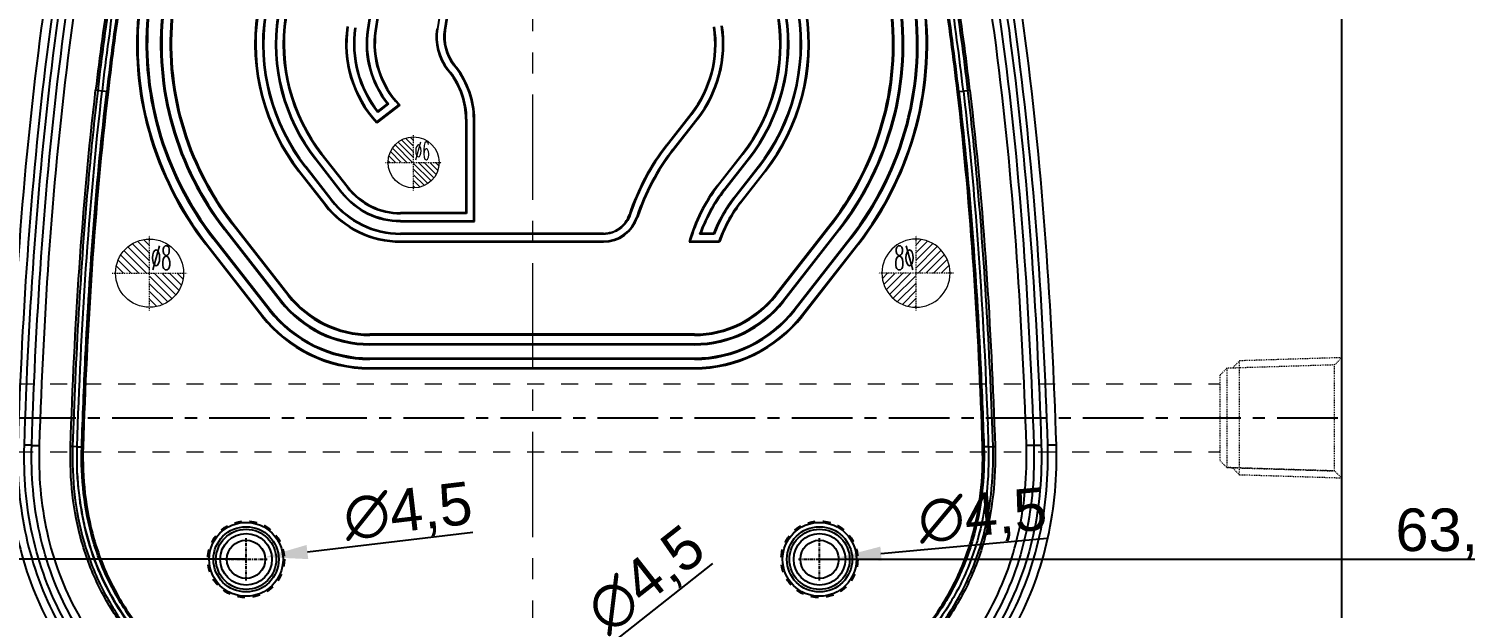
# Model space of a CAD drawing. Header units: millimetres. Extents: x 2660 to 3051, y 1419 to 1848.
# Drawn here: x 2744.9 to 2913.6, y 1564.4 to 1632.4 of the extents above; entities that cross this region are included whole.
import ezdxf

# ---------------------------------------------------------------- set-up
doc = ezdxf.new("R2010")
doc.units = ezdxf.units.MM
doc.linetypes.add('CENTER', pattern=[0.6, 0.375, -0.075, 0.075, -0.075])
doc.linetypes.add('HIDDEN', pattern=[0.2, 0.1, -0.1])
for name, color, linetype, lineweight in [('center', 1, 'CENTER', 9), ('cool', 153, 'HIDDEN', 9), ('epin', 13, 'Continuous', 9)]:
    doc.layers.add(name, color=color, linetype=linetype, lineweight=lineweight)
doc.layers.add('DEFAULT_2', color=8, linetype='HIDDEN')
doc.styles.get("Standard").update_dxf_attribs({"font": 'arial.ttf'})
doc.styles.add('TXT05', font='txt.shx', dxfattribs={"width": 0.5, "bigfont": 'gbcbig.shx'})
doc.dimstyles.new('副本 ISO-25-1', dxfattribs={"dimtxt": 5, "dimasz": 5, "dimexe": 0, "dimexo": 0, "dimgap": 0, "dimtad": 1, "dimtxsty": 'Standard', "dimcen": 0, "dimclrd": 4, "dimclre": 4, "dimclrt": 6, "dimazin": 0, "dimtfac": 1, "dimtofl": 0, "dimtmove": 0, "dimatfit": 3, "dimfxl": 0, "dimarcsym": 0})

# ---------------------------------------------------------------- blocks, each defined once
blk = doc.blocks.new('epin_ejp_8')
at = {"layer": 'epin'}
h = blk.add_hatch(dxfattribs=at)
h.set_pattern_fill('_ANSI31', color=123, scale=0.2, angle=90, style=0)
h.set_pattern_definition([(135, (-705.7219, 490.0809), (-0.4490128, -0.4490128), [])])
h.paths.add_polyline_path([(0, 4, 0.414214), (-4, 0), (0, 0)])
h.paths.add_polyline_path([(4, 0), (0, 0), (0, -4, 0.414214)])
at = {"layer": 'epin', "color": 1, "linetype": 'CENTER', "ltscale": 0.248791}
for p, q in [((0, -4.4), (0, 4.4)), ((-4.4, 0), (4.4, 0))]:
    blk.add_line(p, q, dxfattribs=at)
at = {"layer": 'epin'}
blk.add_circle((0, 0), 4, dxfattribs=at)
at = {"layer": 'epin', "color": 6, "style": 'TXT05', "width": 0.5}
blk.add_text('%%c8', height=2.8, dxfattribs=at).set_placement((0.16, 0.4))
blk = doc.blocks.new('epin_ejp_6')
at = {"layer": 'epin'}
h = blk.add_hatch(dxfattribs=at)
h.set_pattern_fill('_ANSI31', color=123, scale=0.15, angle=90, style=0)
h.set_pattern_definition([(135, (735.3002, 266.8078), (-0.3367596, -0.3367596), [])])
h.paths.add_polyline_path([(0, 3, 0.414214), (-3, 0), (0, 0)])
h.paths.add_polyline_path([(3, 0), (0, 0), (0, -3, 0.414214)])
at = {"layer": 'epin', "color": 1, "linetype": 'CENTER', "ltscale": 0.186593}
for p, q in [((0, -3.3), (0, 3.3)), ((-3.3, 0), (3.3, 0))]:
    blk.add_line(p, q, dxfattribs=at)
at = {"layer": 'epin'}
blk.add_circle((0, 0), 3, dxfattribs=at)
at = {"layer": 'epin', "color": 6, "style": 'TXT05', "width": 0.5}
blk.add_text('%%c6', height=2.1, dxfattribs=at).set_placement((0.12, 0.3))
blk = doc.blocks.new('cool_jt_f12')
at = {"layer": 'cool', "ltscale": 0.3}
for p, q in [((0, 7.0785), (0.856, 6.2225)), ((0, 7.0785), (12, 6.7035)), ((0.856, 6.2225), (0.856, -6.2225)), ((13.5, 5.827375), (0.856, 6.2225)), ((0.856, 6.2225), (13.5, 5.827375)), ((12, 6.7035), (12.856, 5.8475)), ((12, 6.7035), (12, -6.7035)), ((14.327375, 5), (13.5, 5.827375)), ((13.5, -5.827375), (13.5, 5.827375)), ((14.327375, -5), (14.327375, 5)), ((13.5, -5.827375), (14.327375, -5)), ((0.856, -6.2225), (0, -7.0785)), ((0, -7.0785), (12, -6.7035)), ((0.856, -6.2225), (13.5, -5.827375)), ((12, -6.7035), (12.856, -5.8475))]:
    blk.add_line(p, q, dxfattribs=at)
blk = doc.blocks.new('*D112')
at = {"color": 4, "linetype": 'Continuous', "lineweight": -2, "transparency": 16777216}
for p, q in [((2746.93, 1793.72), (2678.88, 1793.72)), ((2678.88, 1788.72), (2678.88, 1478.72)), ((2746.93, 1473.72), (2678.88, 1473.72))]:
    blk.add_line(p, q, dxfattribs=at)
at = {"color": 4, "transparency": 16777216}
for points in [[(2678.04, 1788.72), (2679.71, 1788.72), (2678.88, 1793.72)], [(2678.04, 1478.72), (2679.71, 1478.72), (2678.88, 1473.72)]]:
    blk.add_solid(points, dxfattribs=at)
at = {"layer": 'Defpoints', "color": 0, "transparency": 16777216}
for p in [(2746.93, 1793.72), (2678.88, 1473.72), (2746.93, 1473.72)]:
    blk.add_point(p, dxfattribs=at)
at = {"color": 6, "transparency": 16777216, "insert": (2676.32, 1646.54), "char_height": 5, "attachment_point": 5, "rotation": 90}
blk.add_mtext('320', dxfattribs=at)
blk = doc.blocks.new('*D113')
at = {"color": 4, "linetype": 'Continuous', "lineweight": -2, "transparency": 16777216}
blk.add_line((2864.52, 1572.58), (2845.02, 1570.78), dxfattribs=at)
at = {"color": 4, "transparency": 16777216}
blk.add_solid([(2844.95, 1571.61), (2845.1, 1569.95), (2840.04, 1570.32)], dxfattribs=at)
at = {"layer": 'Defpoints', "color": 0, "transparency": 16777216}
for p in [(2835.56, 1569.91), (2840.04, 1570.32)]:
    blk.add_point(p, dxfattribs=at)
at = {"color": 6, "transparency": 16777216, "insert": (2856.98, 1574.98), "char_height": 5, "attachment_point": 5, "rotation": 5.2681}
blk.add_mtext('∅4,5', dxfattribs=at)
blk = doc.blocks.new('*D114')
at = {"color": 4, "linetype": 'Continuous', "lineweight": -2, "transparency": 16777216}
blk.add_line((2825.23, 1569.61), (2809.84, 1557.51), dxfattribs=at)
at = {"color": 4, "transparency": 16777216}
blk.add_solid([(2809.32, 1558.17), (2810.35, 1556.85), (2805.9, 1554.42)], dxfattribs=at)
at = {"layer": 'Defpoints', "color": 0, "transparency": 16777216}
for p in [(2805.9, 1554.42), (2802.37, 1551.64)]:
    blk.add_point(p, dxfattribs=at)
at = {"color": 6, "transparency": 16777216, "insert": (2817.59, 1567.53), "char_height": 5, "attachment_point": 5, "rotation": 38.164}
blk.add_mtext('∅4,5', dxfattribs=at)
blk = doc.blocks.new('*D115')
at = {"color": 4, "linetype": 'Continuous', "lineweight": -2, "transparency": 16777216}
blk.add_line((2797.11, 1573.27), (2777.67, 1570.97), dxfattribs=at)
at = {"color": 4, "transparency": 16777216}
blk.add_solid([(2777.57, 1571.8), (2777.77, 1570.14), (2772.7, 1570.38)], dxfattribs=at)
at = {"layer": 'Defpoints', "color": 0, "transparency": 16777216}
for p in [(2768.23, 1569.85), (2772.7, 1570.38)]:
    blk.add_point(p, dxfattribs=at)
at = {"color": 6, "transparency": 16777216, "insert": (2789.51, 1575.48), "char_height": 5, "attachment_point": 5, "rotation": 6.7568}
blk.add_mtext('∅4,5', dxfattribs=at)
blk = doc.blocks.new('*D126')
at = {"color": 4, "linetype": 'Continuous', "lineweight": -2, "transparency": 16777216}
blk.add_line((2837.8, 1570.12), (2922.13, 1570.12), dxfattribs=at)
at = {"layer": 'Defpoints', "color": 0, "transparency": 16777216}
for p in [(2804.14, 1633.72), (2837.8, 1570.12), (2906.2, 1570.12)]:
    blk.add_point(p, dxfattribs=at)
at = {"color": 6, "transparency": 16777216, "insert": (2914.17, 1573.12), "char_height": 5, "attachment_point": 5}
blk.add_mtext('63,61', dxfattribs=at)
blk = doc.blocks.new('*D80')
at = {"color": 4, "linetype": 'Continuous', "lineweight": -2, "transparency": 16777216}
blk.add_line((2770.47, 1570.12), (2686.14, 1570.12), dxfattribs=at)
at = {"layer": 'Defpoints', "color": 0, "transparency": 16777216}
for p in [(2804.14, 1633.72), (2702.07, 1570.12), (2770.47, 1570.12)]:
    blk.add_point(p, dxfattribs=at)
at = {"color": 6, "transparency": 16777216, "insert": (2694.1, 1573.12), "char_height": 5, "attachment_point": 5}
blk.add_mtext('63,61', dxfattribs=at)
blk = doc.blocks.new('*D82')
at = {"color": 4, "linetype": 'Continuous', "lineweight": -2, "transparency": 16777216}
for p, q in [((2722.07, 1553.03), (2712.07, 1546.81)), ((2804.14, 1553.03), (2722.07, 1553.03)), ((2712.07, 1546.81), (2685.18, 1546.81))]:
    blk.add_line(p, q, dxfattribs=at)
at = {"layer": 'Defpoints', "color": 0, "transparency": 16777216}
for p in [(2804.14, 1633.72), (2804.14, 1553.03), (2702.07, 1546.81)]:
    blk.add_point(p, dxfattribs=at)
at = {"color": 6, "transparency": 16777216, "insert": (2693.63, 1549.81), "char_height": 5, "attachment_point": 5}
blk.add_mtext('80,69', dxfattribs=at)

msp = doc.modelspace()

# ---------------------------------------------------------------- linework, layer by layer
at = {"color": 7, "linetype": 'Continuous'}
for p, q in [((2899.135, 1499.721), (2899.135, 1767.721)), ((2784.809, 1632.3), (2784.723, 1632.313)), ((2785.63, 1632.176), (2785.716, 1632.163)), ((2792.94, 1632.407), (2792.853, 1632.421)), ((2793.759, 1632.279), (2793.846, 1632.266)), ((2794.822, 1628.187), (2794.891, 1628.241)), ((2795.123, 1627.801), (2794.826, 1628.182)), ((2794.891, 1628.241), (2795.193, 1627.855)), ((2795.193, 1627.855), (2795.123, 1627.801)), ((2794.099, 1627.622), (2794.168, 1627.676)), ((2794.401, 1627.236), (2794.099, 1627.622)), ((2794.168, 1627.676), (2794.47, 1627.29)), ((2794.47, 1627.29), (2794.401, 1627.236)), ((2753.54, 1625.107), (2752.805, 1625.193)), ((2754.264, 1625.022), (2753.574, 1625.103)), ((2854.005, 1625.022), (2855.465, 1625.193)), ((2788.531, 1623.459), (2785.811, 1621.361)), ((2785.821, 1621.48), (2788.399, 1623.469)), ((2787.191, 1623.584), (2785.937, 1622.617)), ((2785.952, 1622.739), (2787.066, 1623.599)), ((2796.275, 1621.791), (2796.275, 1610.8)), ((2796.275, 1621.791), (2796.363, 1621.791)), ((2796.363, 1621.791), (2796.363, 1610.712)), ((2797.193, 1609.882), (2797.193, 1621.791)), ((2797.193, 1621.791), (2797.28, 1621.791)), ((2797.28, 1609.795), (2797.28, 1621.791)), ((2819.83, 1618.751), (2822.722, 1622.453)), ((2822.791, 1622.399), (2819.899, 1618.697)), ((2820.553, 1618.186), (2823.445, 1621.888)), ((2823.514, 1621.834), (2820.622, 1618.132)), ((2822.722, 1622.453), (2822.791, 1622.399)), ((2823.445, 1621.888), (2823.514, 1621.834)), ((2779.296, 1617.696), (2779.365, 1617.75)), ((2782.373, 1613.758), (2779.296, 1617.696)), ((2779.365, 1617.75), (2782.442, 1613.812)), ((2819.899, 1618.697), (2819.83, 1618.751)), ((2820.622, 1618.132), (2820.553, 1618.186)), ((2825.848, 1614.049), (2828.741, 1617.751)), ((2828.81, 1617.697), (2825.918, 1613.995)), ((2828.741, 1617.751), (2828.81, 1617.697)), ((2780.472, 1612.274), (2777.395, 1616.212)), ((2777.396, 1616.212), (2777.465, 1616.266)), ((2777.465, 1616.266), (2780.541, 1612.328)), ((2778.573, 1617.132), (2778.643, 1617.186)), ((2781.65, 1613.194), (2778.573, 1617.132)), ((2778.643, 1617.186), (2781.719, 1613.248)), ((2826.571, 1613.484), (2829.464, 1617.186)), ((2829.533, 1617.132), (2826.64, 1613.43)), ((2827.749, 1612.564), (2830.641, 1616.265)), ((2830.711, 1616.211), (2827.818, 1612.51)), ((2829.464, 1617.186), (2829.533, 1617.132)), ((2830.641, 1616.265), (2830.711, 1616.211)), ((2776.673, 1615.647), (2776.742, 1615.701)), ((2779.749, 1611.709), (2776.673, 1615.647)), ((2776.742, 1615.701), (2779.819, 1611.763)), ((2828.472, 1611.999), (2831.364, 1615.701)), ((2831.433, 1615.647), (2828.541, 1611.945)), ((2831.364, 1615.701), (2831.433, 1615.647)), ((2781.719, 1613.248), (2781.65, 1613.194)), ((2782.442, 1613.812), (2782.373, 1613.758)), ((2825.918, 1613.995), (2825.849, 1614.049)), ((2826.64, 1613.43), (2826.571, 1613.484)), ((2779.819, 1611.763), (2779.749, 1611.709)), ((2780.541, 1612.328), (2780.472, 1612.274)), ((2827.818, 1612.51), (2827.749, 1612.564)), ((2828.541, 1611.945), (2828.472, 1611.999)), ((2768.832, 1609.521), (2768.929, 1609.597)), ((2775.41, 1601.102), (2768.832, 1609.521)), ((2768.929, 1609.597), (2775.507, 1601.178)), ((2788.619, 1610.712), (2788.619, 1610.8)), ((2796.275, 1610.8), (2788.619, 1610.8)), ((2796.363, 1610.712), (2788.619, 1610.712)), ((2788.619, 1609.795), (2788.619, 1609.882)), ((2788.619, 1609.882), (2797.193, 1609.882)), ((2788.619, 1609.795), (2797.28, 1609.795)), ((2796.363, 1610.712), (2796.275, 1610.8)), ((2797.193, 1609.882), (2797.28, 1609.795)), ((2815.558, 1610.571), (2815.474, 1610.598)), ((2816.346, 1610.311), (2816.429, 1610.284)), ((2832.599, 1601.178), (2839.177, 1609.597)), ((2839.274, 1609.521), (2832.696, 1601.102)), ((2839.177, 1609.597), (2839.274, 1609.521)), ((2766.615, 1607.789), (2766.712, 1607.864)), ((2773.193, 1599.369), (2766.615, 1607.789)), ((2766.712, 1607.864), (2773.29, 1599.445)), ((2767.944, 1608.827), (2768.04, 1608.903)), ((2774.522, 1600.408), (2767.944, 1608.827)), ((2768.04, 1608.903), (2774.618, 1600.483)), ((2788.619, 1608.3), (2788.619, 1608.388)), ((2812.42, 1608.388), (2788.619, 1608.388)), ((2812.42, 1608.3), (2788.619, 1608.3)), ((2812.42, 1608.388), (2812.42, 1608.3)), ((2825.418, 1608.3), (2823.729, 1608.3)), ((2825.358, 1608.388), (2823.854, 1608.388)), ((2825.358, 1608.388), (2825.418, 1608.3)), ((2833.488, 1600.483), (2840.066, 1608.902)), ((2840.162, 1608.827), (2833.584, 1600.408)), ((2834.816, 1599.445), (2841.394, 1607.864)), ((2841.491, 1607.789), (2834.913, 1599.369)), ((2840.066, 1608.902), (2840.162, 1608.827)), ((2841.394, 1607.864), (2841.491, 1607.789)), ((2765.74, 1607.105), (2765.823, 1607.17)), ((2772.318, 1598.686), (2765.74, 1607.105)), ((2765.823, 1607.17), (2772.401, 1598.751)), ((2788.619, 1607.383), (2788.619, 1607.47)), ((2788.619, 1607.47), (2812.42, 1607.47)), ((2788.619, 1607.383), (2812.42, 1607.383)), ((2812.42, 1607.47), (2812.42, 1607.383)), ((2822.478, 1607.383), (2826.057, 1607.383)), ((2822.594, 1607.47), (2825.994, 1607.47)), ((2825.994, 1607.47), (2826.057, 1607.383)), ((2835.705, 1598.751), (2842.283, 1607.17)), ((2842.366, 1607.105), (2835.788, 1598.686)), ((2842.283, 1607.17), (2842.366, 1607.105)), ((2775.507, 1601.178), (2775.41, 1601.102)), ((2832.696, 1601.102), (2832.599, 1601.178)), ((2773.29, 1599.445), (2773.193, 1599.369)), ((2774.618, 1600.483), (2774.522, 1600.408)), ((2833.584, 1600.408), (2833.488, 1600.483)), ((2834.913, 1599.369), (2834.816, 1599.445)), ((2772.401, 1598.751), (2772.318, 1598.686)), ((2835.788, 1598.686), (2835.705, 1598.751)), ((2784.993, 1596.428), (2784.993, 1596.551)), ((2823.113, 1596.551), (2784.993, 1596.551)), ((2823.113, 1596.428), (2784.993, 1596.428)), ((2823.113, 1596.551), (2823.113, 1596.428)), ((2784.993, 1595.3), (2784.993, 1595.423)), ((2784.993, 1595.423), (2823.113, 1595.423)), ((2823.113, 1595.3), (2784.993, 1595.3)), ((2823.113, 1595.423), (2823.113, 1595.3)), ((2784.993, 1593.614), (2784.993, 1593.737)), ((2784.993, 1593.737), (2823.113, 1593.737)), ((2823.113, 1593.614), (2784.993, 1593.614)), ((2784.993, 1592.504), (2784.993, 1592.609)), ((2784.993, 1592.609), (2823.113, 1592.609)), ((2784.993, 1592.504), (2823.113, 1592.504)), ((2823.113, 1593.737), (2823.113, 1593.614)), ((2823.113, 1592.609), (2823.113, 1592.504)), ((2745.3, 1583.499), (2746.17, 1583.475)), ((2750.093, 1583.349), (2749.855, 1583.356)), ((2750.629, 1583.331), (2750.093, 1583.349)), ((2750.629, 1583.331), (2751.165, 1583.317)), ((2751.165, 1583.317), (2751.324, 1583.312)), ((2857.641, 1583.336), (2856.947, 1583.313)), ((2857.675, 1583.337), (2858.177, 1583.35)), ((2858.177, 1583.35), (2858.415, 1583.358)), ((2862.97, 1583.498), (2862.1, 1583.469)), ((2864.612, 1583.551), (2865.616, 1583.578))]:
    msp.add_line(p, q, dxfattribs=at)
at = {"color": 1, "linetype": 'CENTER', "ltscale": 19}
msp.add_line((2709.135, 1586.721), (2899.135, 1586.721), dxfattribs=at)
at = {"color": 1, "linetype": 'CENTER'}
for p, q in [((2770.468, 1567.64), (2770.468, 1572.59)), ((2837.803, 1567.64), (2837.803, 1572.59)), ((2767.993, 1570.115), (2772.943, 1570.115)), ((2835.328, 1570.115), (2840.278, 1570.115))]:
    msp.add_line(p, q, dxfattribs=at)
at = {"color": 7, "linetype": 'Continuous'}
for centre, radius in [((2770.468, 1570.115), 4.336), ((2770.468, 1570.115), 3.834), ((2837.803, 1570.115), 4.336), ((2837.803, 1570.115), 3.834), ((2770.468, 1570.115), 3.534), ((2770.468, 1570.115), 3.032), ((2837.803, 1570.115), 3.534), ((2837.803, 1570.115), 3.032)]:
    msp.add_circle(centre, radius, dxfattribs=at)
at = {"color": 2, "linetype": 'Continuous'}
for centre in [(2770.468, 1570.115), (2837.803, 1570.115)]:
    msp.add_circle(centre, 2.25, dxfattribs=at)
at = {"color": 7, "linetype": 'Continuous'}
for centre, radius, start, end in [((3028.861, 1595.529), 246.894, 157.8871, 171.43195), ((3028.861, 1595.529), 246.807, 157.88703, 171.43195), ((3028.861, 1595.529), 245.977, 157.8863, 171.43195), ((3028.861, 1595.529), 245.889, 157.88621, 171.43195), ((3028.861, 1595.529), 238.787, 159.48505, 171.11579), ((3028.861, 1595.529), 237.957, 159.48505, 171.11579), ((3028.861, 1595.529), 237.869, 159.48505, 171.1151), ((3105.481, 1584.069), 355.065, 171.39658, 173.34903), ((3110.21, 1583.434), 359.598, 171.40915, 173.3357), ((3110.172, 1583.438), 358.488, 171.4091, 173.33581), ((3109.984, 1583.466), 358.139, 171.40903, 173.33677), ((2847.972, 1620.852), 94.202, 170.08691, 173.76145), ((2502.787, 1584.069), 353.598, 6.65089, 8.60338), ((2503.054, 1584.102), 353.487, 6.6506, 8.60456), ((2497.96, 1583.42), 359.163, 6.66462, 8.59061), ((2497.961, 1583.42), 359.699, 6.66464, 8.59065), ((2498.289, 1583.467), 359.605, 6.6633, 8.5911), ((2795.857, 1630.635), 38.219, 173.45351, 218.00015), ((2795.857, 1630.635), 38.114, 173.45996, 218.00015), ((2795.857, 1630.635), 37.109, 173.53132, 218.00015), ((2795.857, 1630.635), 36.986, 173.54024, 218.00015), ((2795.857, 1630.635), 35.422, 173.66026, 217.99987), ((2812.249, 1630.635), 34.172, 321.9997, 8.43815), ((2812.249, 1630.635), 34.295, 321.9997, 8.43033), ((2812.249, 1630.635), 35.3, 321.9997, 8.36791), ((2812.249, 1630.635), 35.422, 321.9997, 8.36047), ((2812.249, 1630.635), 36.986, 321.9997, 8.26898), ((2812.249, 1630.635), 37.109, 321.9997, 8.26204), ((2812.249, 1630.635), 38.114, 321.9997, 8.20651), ((2812.249, 1630.635), 38.219, 321.9997, 8.20082), ((2795.857, 1630.635), 35.3, 173.66896, 217.99971), ((2795.857, 1630.635), 34.295, 173.75111, 217.99986), ((2795.857, 1630.635), 34.172, 173.76145, 217.99986), ((2795.857, 1630.635), 24.345, 171.43195, 217.99957), ((2795.857, 1630.635), 24.257, 171.43195, 217.99957), ((2795.857, 1630.635), 23.428, 171.43195, 217.99979), ((2795.857, 1630.635), 23.34, 171.43195, 217.99979), ((2795.857, 1630.635), 21.933, 171.43195, 218.00029), ((2795.857, 1630.635), 21.845, 171.43195, 218.00029), ((2795.857, 1630.635), 21.016, 171.43195, 218.00029), ((2795.857, 1630.635), 20.928, 171.43195, 218.00029), ((2812.249, 1630.635), 20.928, 322.00049, 8.56805), ((2812.249, 1630.635), 21.016, 322.00049, 8.56805), ((2812.249, 1630.635), 21.845, 322.00023, 8.56805), ((2812.249, 1630.635), 21.933, 322.00023, 8.56805), ((2812.249, 1630.635), 23.34, 321.9997, 8.56805), ((2812.249, 1630.635), 23.428, 321.9997, 8.56805), ((2812.249, 1630.635), 24.257, 321.9997, 8.56805), ((2812.249, 1630.635), 24.345, 321.9997, 8.56805), ((2795.857, 1630.635), 13.672, 171.43195, 222.71227), ((2795.857, 1630.635), 13.584, 171.43195, 222.37361), ((2795.857, 1630.635), 12.755, 171.43195, 218.94882), ((2795.857, 1630.635), 12.667, 171.43195, 218.56088), ((2795.857, 1630.635), 11.26, 171.43195, 218.6745), ((2795.857, 1630.635), 11.172, 171.43195, 219.1326), ((2795.857, 1630.635), 10.343, 171.43195, 223.85863), ((2795.857, 1630.635), 10.255, 171.43195, 224.40533), ((2799.009, 1631.458), 6.231, 171.11579, 218.00002), ((2799.009, 1631.458), 6.143, 171.11579, 218.00002), ((2799.009, 1631.458), 5.314, 171.11579, 218.07273), ((2799.009, 1631.458), 5.226, 171.08444, 218.00002), ((2812.249, 1630.635), 13.29, 321.9997, 8.56805), ((2812.249, 1630.635), 13.378, 321.9997, 8.56805), ((2812.249, 1630.635), 14.207, 321.9997, 8.56805), ((2812.249, 1630.635), 14.295, 321.9997, 8.56805), ((2847.192, 1616.352), 94.026, 170.98299, 174.65962), ((2787.431, 1621.791), 9.761, 0, 38.00002), ((2787.431, 1621.791), 9.849, 0, 38.00002), ((2787.431, 1621.791), 8.844, 0, 38.00002), ((2787.431, 1621.791), 8.932, 0, 38.00002), ((2446.087, 1577.452), 411.412, 4.81797, 6.65169), ((2821.992, 1618.382), 36.303, 173.10644, 173.30041), ((2790.802, 1654.759), 31.383, 263.16286, 263.39191), ((2790.443, 1651.006), 27.613, 265.75486, 266.02821), ((2825.971, 1617.976), 40.303, 175.01278, 175.1821), ((2841.035, 1602.184), 26.91, 141.9997, 161.77865), ((2841.035, 1602.184), 26.822, 141.9997, 161.73477), ((2841.035, 1602.184), 25.993, 141.9997, 161.77865), ((2841.035, 1602.184), 25.905, 141.9997, 161.77865), ((2788.619, 1618.639), 8.844, 218.00029, 270), ((2788.619, 1618.639), 8.756, 218.00029, 270), ((2788.619, 1618.639), 7.927, 218.00029, 270), ((2788.619, 1618.639), 7.839, 218.00029, 270), ((2841.035, 1602.184), 19.272, 142.00011, 164.34925), ((2841.035, 1602.184), 19.184, 142.00011, 164.00341), ((2841.035, 1602.184), 18.355, 141.99998, 160.53513), ((2841.035, 1602.184), 18.267, 141.99998, 160.14551), ((2788.619, 1618.639), 11.256, 218.00002, 270), ((2788.619, 1618.639), 11.168, 218.00002, 270), ((2788.619, 1618.639), 10.339, 218.00002, 270), ((2788.619, 1618.639), 10.251, 218.00002, 270), ((2841.035, 1602.184), 16.86, 141.9997, 158.40917), ((2841.035, 1602.184), 16.772, 141.9997, 158.61276), ((2841.035, 1602.184), 15.943, 141.9997, 160.63334), ((2841.035, 1602.184), 15.855, 141.9997, 160.85782), ((2812.42, 1611.604), 4.133, 270, 341.77865), ((2812.42, 1611.604), 4.221, 270, 341.77865), ((2849.597, 1571.722), 44.8, 125.07287, 125.26768), ((2851.607, 1568.971), 48.208, 127.00181, 127.17473), ((2784.993, 1608.589), 12.161, 218.00002, 270), ((2784.993, 1608.589), 12.038, 218.00002, 270), ((2823.113, 1608.589), 12.038, 270, 321.9997), ((2823.113, 1608.589), 12.161, 270, 321.9997), ((2784.993, 1608.589), 14.975, 218.00015, 270), ((2784.993, 1608.589), 14.852, 218.00015, 270), ((2784.993, 1608.589), 13.288, 218.00002, 270), ((2784.993, 1608.589), 13.165, 218.00002, 270), ((2823.113, 1608.589), 13.165, 270, 321.9997), ((2823.113, 1608.589), 13.288, 270, 321.9997), ((2823.113, 1608.589), 14.852, 270, 321.9997), ((2823.113, 1608.589), 14.975, 270, 321.9997), ((2784.993, 1608.589), 16.085, 218.00015, 270), ((2784.993, 1608.589), 15.979, 218.00015, 270), ((2823.113, 1608.589), 15.979, 270, 321.9997), ((2823.113, 1608.589), 16.085, 270, 321.9997), ((2828.023, 1583.751), 29.621, 359.19584, 4.09189)]:
    msp.add_arc(centre, radius, start, end, dxfattribs=at)
for points, knots in [([(2742.654, 1583.578), (2742.918, 1591.503), (2743.696, 1607.35), (2746.01, 1631.049), (2749.866, 1654.56), (2753.626, 1670.017), (2755.962, 1677.607)], [0, 0, 0, 0, 0.2498245, 0.4997598, 0.7497842, 1, 1, 1, 1]), ([(2756.922, 1677.312), (2754.596, 1669.753), (2750.851, 1654.351), (2747.007, 1630.915), (2744.698, 1607.272), (2743.922, 1591.458), (2743.659, 1583.546)], [0, 0, 0, 0, 0.2498829, 0.4998602, 0.7498974, 1, 1, 1, 1]), ([(2744.43, 1583.525), (2744.693, 1591.414), (2745.467, 1607.187), (2747.767, 1630.773), (2751.601, 1654.163), (2755.338, 1669.538), (2757.66, 1677.085)], [0, 0, 0, 0, 0.2499499, 0.4999368, 0.7499503, 1, 1, 1, 1]), ([(2745.3, 1583.499), (2745.562, 1591.377), (2746.335, 1607.122), (2748.63, 1630.658), (2752.453, 1653.982), (2756.178, 1669.309), (2758.492, 1676.829)], [0, 0, 0, 0, 0.2501931, 0.50027, 0.7502379, 1, 1, 1, 1]), ([(2849.778, 1676.829), (2852.092, 1669.309), (2855.817, 1653.982), (2859.64, 1630.657), (2861.935, 1607.12), (2862.708, 1591.375), (2862.97, 1583.497)], [0, 0, 0, 0, 0.2497622, 0.4997301, 0.749807, 1, 1, 1, 1]), ([(2850.61, 1677.085), (2852.932, 1669.538), (2856.669, 1654.163), (2860.503, 1630.773), (2862.804, 1607.187), (2863.577, 1591.413), (2863.84, 1583.524)], [0, 0, 0, 0, 0.2500499, 0.5000634, 0.7500502, 1, 1, 1, 1]), ([(2864.612, 1583.55), (2864.348, 1591.462), (2863.572, 1607.275), (2861.263, 1630.917), (2857.419, 1654.352), (2853.674, 1669.754), (2851.348, 1677.312)], [0, 0, 0, 0, 0.2501028, 0.5001402, 0.7501183, 1, 1, 1, 1]), ([(2865.616, 1583.578), (2865.352, 1591.503), (2864.575, 1607.35), (2862.26, 1631.049), (2858.404, 1654.56), (2854.644, 1670.017), (2852.308, 1677.607)], [0, 0, 0, 0, 0.2498246, 0.4997603, 0.7497853, 1, 1, 1, 1]), ([(2759.324, 1676.573), (2757.015, 1669.069), (2753.301, 1653.777), (2749.489, 1630.509), (2747.202, 1607.033), (2746.432, 1591.33), (2746.17, 1583.475)], [0, 0, 0, 0, 0.2498415, 0.4998205, 0.7498726, 1, 1, 1, 1]), ([(2862.1, 1583.471), (2861.839, 1591.327), (2861.069, 1607.03), (2858.782, 1630.507), (2854.969, 1653.776), (2851.255, 1669.069), (2848.946, 1676.573)], [0, 0, 0, 0, 0.2501274, 0.5001795, 0.7501585, 1, 1, 1, 1]), ([(2753.042, 1625.166), (2752.635, 1621.695), (2751.202, 1607.791), (2750.442, 1593.824), (2750.093, 1583.349)], [0, 0, 0, 0, 0.2500385, 1, 1, 1, 1]), ([(2751.165, 1583.317), (2751.281, 1586.802), (2751.843, 1600.735), (2752.891, 1614.655), (2754.107, 1625.041)], [0, 0, 0, 0, 0.2500907, 1, 1, 1, 1]), ([(2854.163, 1625.041), (2855.379, 1614.655), (2856.427, 1600.735), (2856.989, 1586.803), (2857.105, 1583.318)], [0, 0, 0, 0, 0.7499093, 1, 1, 1, 1]), ([(2858.177, 1583.35), (2857.828, 1593.825), (2857.068, 1607.791), (2855.635, 1621.695), (2855.228, 1625.166)], [0, 0, 0, 0, 0.7499615, 1, 1, 1, 1]), ([(2812.407, 1608.388), (2812.743, 1608.388), (2813.418, 1608.49), (2814.331, 1608.952), (2815.057, 1609.671), (2815.37, 1610.279), (2815.474, 1610.598)], [0, 0, 0, 0, 0.2500099, 0.5, 0.7499905, 1, 1, 1, 1]), ([(2815.565, 1610.59), (2815.457, 1610.262), (2815.141, 1609.634), (2814.397, 1608.889), (2813.46, 1608.41), (2812.765, 1608.3), (2812.42, 1608.3)], [0, 0, 0, 0, 0.2500202, 0.5000078, 0.7499938, 1, 1, 1, 1]), ([(2742.654, 1583.578), (2742.554, 1579.92), (2743.158, 1572.537), (2746.983, 1562.078), (2753.65, 1553.167), (2762.295, 1546.273), (2772.068, 1541.229), (2782.471, 1537.771), (2793.212, 1535.678), (2800.496, 1535.156), (2804.135, 1535.156)], [0, 0, 0, 0, 0.1252955, 0.2507502, 0.3761515, 0.501302, 0.6261717, 0.7508367, 0.8753981, 1, 1, 1, 1]), ([(2743.659, 1583.546), (2743.561, 1579.97), (2744.149, 1572.763), (2747.881, 1562.558), (2754.392, 1553.861), (2762.861, 1547.112), (2772.472, 1542.154), (2782.733, 1538.744), (2793.343, 1536.677), (2800.54, 1536.161), (2804.135, 1536.161)], [0, 0, 0, 0, 0.1247956, 0.249324, 0.3738676, 0.4987206, 0.6238616, 0.7491906, 0.8746152, 1, 1, 1, 1]), ([(2804.135, 1536.933), (2800.607, 1536.933), (2793.546, 1537.436), (2783.13, 1539.445), (2773.04, 1542.767), (2763.549, 1547.593), (2755.147, 1554.207), (2748.644, 1562.767), (2744.903, 1572.857), (2744.334, 1579.99), (2744.43, 1583.525)], [0, 0, 0, 0, 0.1248303, 0.2496521, 0.3745252, 0.4994961, 0.6245838, 0.7497294, 0.8748769, 1, 1, 1, 1]), ([(2745.3, 1583.499), (2745.247, 1583.501), (2744.957, 1583.51), (2744.667, 1583.518), (2744.43, 1583.525)], [0, 0, 0, 0, 0.1834596, 1, 1, 1, 1]), ([(2804.135, 1537.804), (2800.645, 1537.803), (2793.658, 1538.301), (2783.354, 1540.288), (2773.386, 1543.569), (2764.034, 1548.323), (2755.785, 1554.812), (2749.419, 1563.188), (2745.761, 1573.056), (2745.206, 1580.035), (2745.3, 1583.499)], [0, 0, 0, 0, 0.1255462, 0.2511538, 0.3766455, 0.5018785, 0.626703, 0.7510762, 0.8753353, 1, 1, 1, 1]), ([(2746.17, 1583.475), (2746.078, 1580.065), (2746.624, 1573.194), (2750.253, 1563.485), (2756.564, 1555.273), (2764.711, 1548.934), (2773.92, 1544.298), (2783.721, 1541.098), (2793.844, 1539.16), (2800.707, 1538.674), (2804.135, 1538.674)], [0, 0, 0, 0, 0.1247709, 0.2492265, 0.3737449, 0.4985997, 0.623769, 0.7491376, 0.8745908, 1, 1, 1, 1]), ([(2774.082, 1548.523), (2770.628, 1550.04), (2765.618, 1552.803), (2759.812, 1557.661), (2756.046, 1561.925), (2753.068, 1566.778), (2751.026, 1572.095), (2749.945, 1577.68), (2749.804, 1581.468), (2749.855, 1583.356)], [0, 0, 0, 0, 0.2498218, 0.3748836, 0.4999125, 0.6249141, 0.749914, 0.874939, 1, 1, 1, 1]), ([(2750.093, 1583.349), (2750.043, 1581.472), (2750.188, 1577.707), (2751.257, 1572.15), (2753.294, 1566.861), (2756.262, 1562.035), (2760.015, 1557.801), (2765.781, 1552.983), (2770.754, 1550.245), (2774.178, 1548.741)], [0, 0, 0, 0, 0.1250853, 0.2501922, 0.3754329, 0.5006548, 0.6256857, 0.7507768, 1, 1, 1, 1]), ([(2750.653, 1580.218), (2750.628, 1580.736), (2750.61, 1581.774), (2750.615, 1582.812), (2750.629, 1583.331)], [0, 0, 0, 0, 0.5000002, 1, 1, 1, 1]), ([(2774.609, 1549.723), (2771.266, 1551.191), (2766.415, 1553.858), (2760.794, 1558.545), (2757.147, 1562.648), (2754.267, 1567.321), (2752.293, 1572.445), (2751.256, 1577.835), (2751.116, 1581.492), (2751.165, 1583.317)], [0, 0, 0, 0, 0.250409, 0.3756191, 0.5004532, 0.6252268, 0.7499866, 0.8748385, 1, 1, 1, 1]), ([(2751.324, 1583.312), (2751.275, 1581.497), (2751.41, 1577.854), (2752.449, 1572.483), (2754.419, 1567.372), (2757.298, 1562.714), (2760.935, 1558.627), (2766.533, 1553.975), (2771.352, 1551.326), (2774.673, 1549.868)], [0, 0, 0, 0, 0.1250437, 0.2500875, 0.3751095, 0.5001338, 0.6251719, 0.7502206, 1, 1, 1, 1]), ([(2804.135, 1535.156), (2807.775, 1535.156), (2815.058, 1535.678), (2825.799, 1537.771), (2836.202, 1541.229), (2845.975, 1546.273), (2854.62, 1553.167), (2861.287, 1562.079), (2865.113, 1572.537), (2865.716, 1579.92), (2865.616, 1583.578)], [0, 0, 0, 0, 0.124604, 0.2491655, 0.3738312, 0.4987025, 0.6238536, 0.749255, 0.874708, 1, 1, 1, 1]), ([(2804.135, 1536.161), (2807.73, 1536.161), (2814.928, 1536.677), (2825.538, 1538.744), (2835.8, 1542.155), (2845.411, 1547.113), (2853.88, 1553.863), (2860.391, 1562.561), (2864.122, 1572.766), (2864.709, 1579.974), (2864.611, 1583.55)], [0, 0, 0, 0, 0.125387, 0.2508117, 0.3761413, 0.5012838, 0.6261374, 0.7506809, 0.8752078, 1, 1, 1, 1]), ([(2863.84, 1583.524), (2863.936, 1579.989), (2863.367, 1572.856), (2859.626, 1562.767), (2853.122, 1554.206), (2844.721, 1547.593), (2835.23, 1542.767), (2825.14, 1539.445), (2814.724, 1537.436), (2807.663, 1536.933), (2804.135, 1536.933)], [0, 0, 0, 0, 0.1251245, 0.2502721, 0.3754182, 0.5005052, 0.6254752, 0.7503474, 0.8751693, 1, 1, 1, 1]), ([(2862.97, 1583.497), (2863.064, 1580.033), (2862.509, 1573.054), (2858.851, 1563.186), (2852.484, 1554.811), (2844.235, 1548.322), (2834.884, 1543.569), (2824.915, 1540.288), (2814.612, 1538.301), (2807.625, 1537.803), (2804.135, 1537.804)], [0, 0, 0, 0, 0.1246661, 0.2489251, 0.3732988, 0.4981228, 0.6233549, 0.7488458, 0.8744535, 1, 1, 1, 1]), ([(2804.135, 1538.674), (2807.563, 1538.674), (2814.425, 1539.16), (2824.548, 1541.098), (2834.348, 1544.297), (2843.557, 1548.933), (2851.705, 1555.271), (2858.016, 1563.482), (2861.645, 1573.19), (2862.192, 1580.061), (2862.1, 1583.471)], [0, 0, 0, 0, 0.1254089, 0.2508606, 0.3762308, 0.5014013, 0.6262561, 0.7507744, 0.8752295, 1, 1, 1, 1]), ([(2833.598, 1549.868), (2836.918, 1551.326), (2841.738, 1553.975), (2847.336, 1558.627), (2850.973, 1562.714), (2853.852, 1567.373), (2855.822, 1572.484), (2856.86, 1577.856), (2856.995, 1581.498), (2856.947, 1583.313)], [0, 0, 0, 0, 0.2497799, 0.3748287, 0.4998669, 0.6248912, 0.749913, 0.8749565, 1, 1, 1, 1]), ([(2857.105, 1583.318), (2857.154, 1581.493), (2857.014, 1577.836), (2855.977, 1572.446), (2854.003, 1567.322), (2851.123, 1562.649), (2847.476, 1558.545), (2841.855, 1553.858), (2837.005, 1551.191), (2833.661, 1549.723)], [0, 0, 0, 0, 0.1251627, 0.2500148, 0.3747747, 0.4995484, 0.6243825, 0.7495924, 1, 1, 1, 1]), ([(2857.641, 1583.336), (2857.691, 1581.485), (2857.549, 1577.773), (2856.496, 1572.302), (2854.494, 1567.1), (2851.574, 1562.354), (2847.878, 1558.185), (2842.183, 1553.426), (2837.266, 1550.72), (2833.877, 1549.232)], [0, 0, 0, 0, 0.1251624, 0.2500763, 0.3749323, 0.4997797, 0.6246511, 0.7498376, 1, 1, 1, 1]), ([(2834.093, 1548.741), (2837.517, 1550.245), (2842.49, 1552.983), (2848.256, 1557.802), (2852.009, 1562.035), (2854.977, 1566.861), (2857.013, 1572.151), (2858.083, 1577.708), (2858.227, 1581.474), (2858.177, 1583.35)], [0, 0, 0, 0, 0.2492244, 0.3743149, 0.4993452, 0.6245663, 0.7498068, 0.8749151, 1, 1, 1, 1]), ([(2858.415, 1583.357), (2858.466, 1581.469), (2858.325, 1577.681), (2857.244, 1572.095), (2855.203, 1566.779), (2852.225, 1561.926), (2848.459, 1557.661), (2842.653, 1552.803), (2837.642, 1550.04), (2834.188, 1548.523)], [0, 0, 0, 0, 0.1250608, 0.2500859, 0.375086, 0.5000879, 0.6251169, 0.7501786, 1, 1, 1, 1]), ([(2862.97, 1583.497), (2863.023, 1583.498), (2863.313, 1583.507), (2863.603, 1583.516), (2863.84, 1583.524)], [0, 0, 0, 0, 0.1834595, 1, 1, 1, 1]), ([(2770.462, 1551.174), (2767.754, 1552.621), (2762.57, 1555.986), (2757.193, 1561.595), (2753.993, 1566.86), (2752.519, 1570.424), (2751.659, 1573.377), (2751.265, 1575.26), (2751.026, 1576.779), (2750.81, 1578.302), (2750.682, 1579.449), (2750.645, 1580.217)], [0, 0, 0, 0, 0.2499266, 0.4995687, 0.6246309, 0.7496882, 0.8122732, 0.8748299, 0.9061216, 0.937432, 1, 1, 1, 1]), ([(2750.645, 1580.217), (2750.729, 1578.68), (2751.032, 1575.607), (2752.151, 1571.109), (2753.918, 1566.823), (2756.352, 1562.876), (2759.315, 1559.319), (2762.662, 1556.119), (2766.417, 1553.409), (2769.096, 1551.885), (2770.462, 1551.174)], [0, 0, 0, 0, 0.1250236, 0.2500159, 0.3750064, 0.5000004, 0.6250052, 0.7500066, 0.8749962, 1, 1, 1, 1])]:
    msp.add_open_spline(points, degree=3, knots=knots, dxfattribs=at)
for points in [[(2749.855, 1583.356), (2750.32, 1597.329), (2751.18, 1611.308), (2752.805, 1625.193)], [(2750.629, 1583.331), (2751.094, 1597.282), (2751.951, 1611.239), (2753.574, 1625.103)], [(2754.264, 1625.022), (2752.644, 1611.179), (2751.788, 1597.242), (2751.324, 1583.312)], [(2856.947, 1583.313), (2856.482, 1597.243), (2855.626, 1611.179), (2854.006, 1625.022)], [(2855.465, 1625.193), (2857.091, 1611.308), (2857.95, 1597.329), (2858.415, 1583.357)], [(2857.587, 1585.866), (2857.266, 1594.589), (2856.783, 1603.309), (2856.046, 1612.007)]]:
    msp.add_open_spline(points, degree=3, dxfattribs=at)
at = {"layer": 'center', "color": 1, "linetype": 'CENTER', "ltscale": 33}
msp.add_line((2804.135, 1473.721), (2804.135, 1793.721), dxfattribs=at)
at = {"layer": 'cool', "ltscale": 20}
for p, q in [((2723.465, 1590.721), (2884.805, 1590.721)), ((2723.465, 1582.721), (2884.805, 1582.721))]:
    msp.add_line(p, q, dxfattribs=at)
at = {"layer": 'DEFAULT_2', "color": 8, "linetype": 'HIDDEN', "ltscale": 9}
for centre in [(2770.468, 1570.115), (2837.803, 1570.115)]:
    msp.add_circle(centre, 4.5, dxfattribs=at)

# ---------------------------------------------------------------- block references
at = {"layer": 'cool', "ltscale": 0.932966, "rotation": 180}
msp.add_blockref('cool_jt_f12', (2899.135, 1586.721), dxfattribs=at)
at = {"layer": 'epin'}
for name, p in [('epin_ejp_6', (2790.135, 1616.721)), ('epin_ejp_8', (2759.135, 1603.721))]:
    msp.add_blockref(name, p, dxfattribs=at)
at = {"layer": 'epin', "xscale": -1}
msp.add_blockref('epin_ejp_8', (2849.135, 1603.721), dxfattribs=at)

# ---------------------------------------------------------------- dimensions: what is measured, and where the dimension line sits
dim = msp.add_linear_dim(base=(2678.877, 1473.721), p1=(2746.925, 1793.721), p2=(2746.925, 1473.721), angle=90, dimstyle='副本 ISO-25-1', override={"dimfxl": 1.25, "dimarcsym": 1})
dim.commit()
dim.dimension.update_dxf_attribs({"geometry": '*D112', "text_midpoint": (2678.877, 1646.545), "dimtype": 160})
for feature_location, offset, picture, middle in [((2804.135, 1553.03), (-102.064, -6.224), '*D82', (2693.626, 1549.811)), ((2770.468, 1570.115), (-68.396, 0), '*D80', (2694.104, 1573.12)), ((2837.803, 1570.115), (68.396, 0), '*D126', (2914.166, 1573.12))]:
    dim = msp.add_ordinate_dim(feature_location=feature_location, offset=offset, dtype=0, origin=(2804.135, 1633.721), dimstyle='副本 ISO-25-1', override={"dimfxl": 1.25, "dimarcsym": 1})
    dim.commit()
    dim.dimension.update_dxf_attribs({"geometry": picture, "text_midpoint": middle})
for p1, p2, picture, middle in [((2768.233, 1569.85), (2772.702, 1570.38), '*D115', (2789.509, 1575.479)), ((2835.562, 1569.909), (2840.043, 1570.322), '*D113', (2856.977, 1574.983)), ((2802.366, 1551.64), (2805.904, 1554.421), '*D114', (2817.591, 1567.531))]:
    dim = msp.add_diameter_dim_2p(p1=p1, p2=p2, dimstyle='副本 ISO-25-1', override={"dimfxl": 1.25, "dimarcsym": 1})
    dim.commit()
    dim.dimension.update_dxf_attribs({"geometry": picture, "text_midpoint": middle})

doc.saveas('drawing.dxf')
